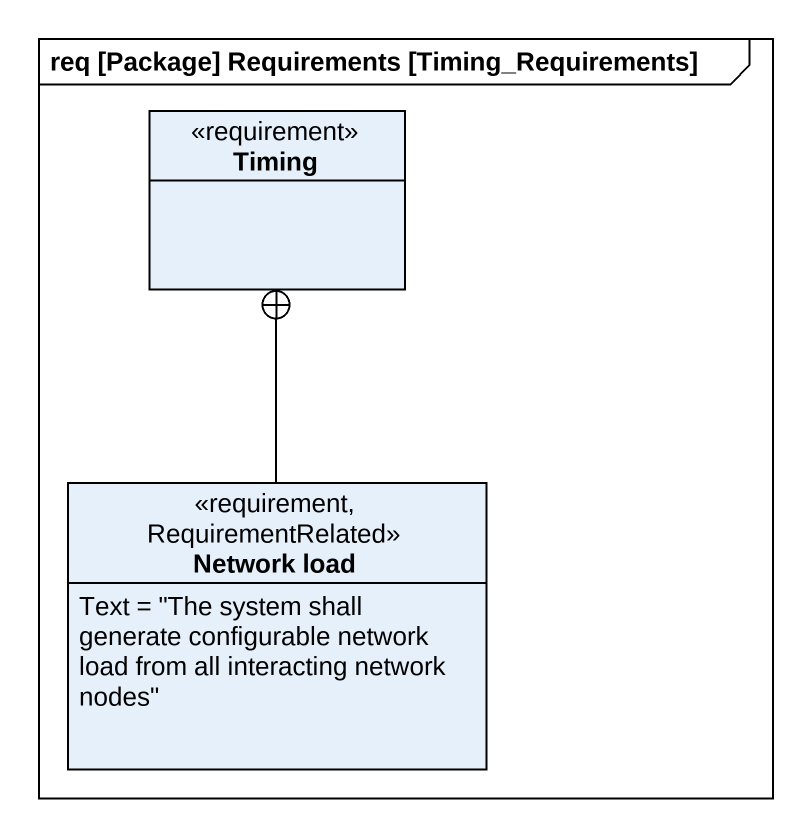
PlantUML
@startuml
mainframe req [Package] Requirements [Timing_Requirements]
hide circle
hide empty members
class Timing <<requirement>>
class "Network load" as Network_load <<requirement, RequirementRelated>> {
  Text = "The system shall generate configurable network load from all interacting network nodes"
}
Network_load -up-+ Timing
@enduml
